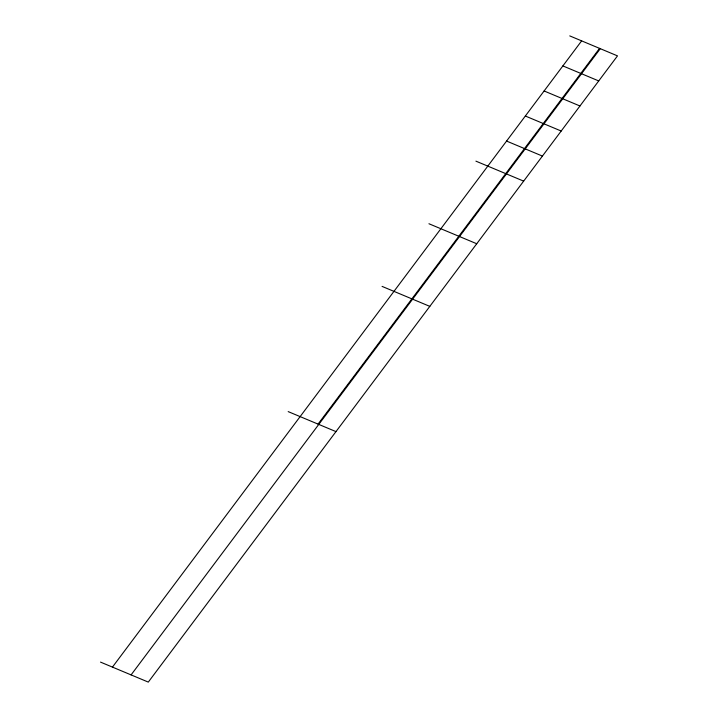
<?xml version="1.0" encoding="UTF-8"?>
<svg xmlns="http://www.w3.org/2000/svg" width="718" height="718" viewBox="0 0 718 718"><rect width="100%" height="100%" fill="white"/><g stroke="black" fill="none" stroke-linecap="round" stroke-linejoin="round"><path stroke-width="1.08" d="M112.448 667.103L581.643 40.872M318.047 424.114L599.566 48.375M131.089 674.902L600.284 48.68M569.76 35.9L617.498 55.878L148.294 682.1L100.502 662.104M562.876 65.921L598.722 80.928M544.109 90.971L579.956 105.977M525.343 116.02L561.189 131.026M506.576 141.069L542.422 156.075M475.917 161.146L523.655 181.124M428.942 223.747L476.734 243.743M382.075 286.392L429.813 306.371M288.187 411.611L335.97 431.608"/></g></svg>
